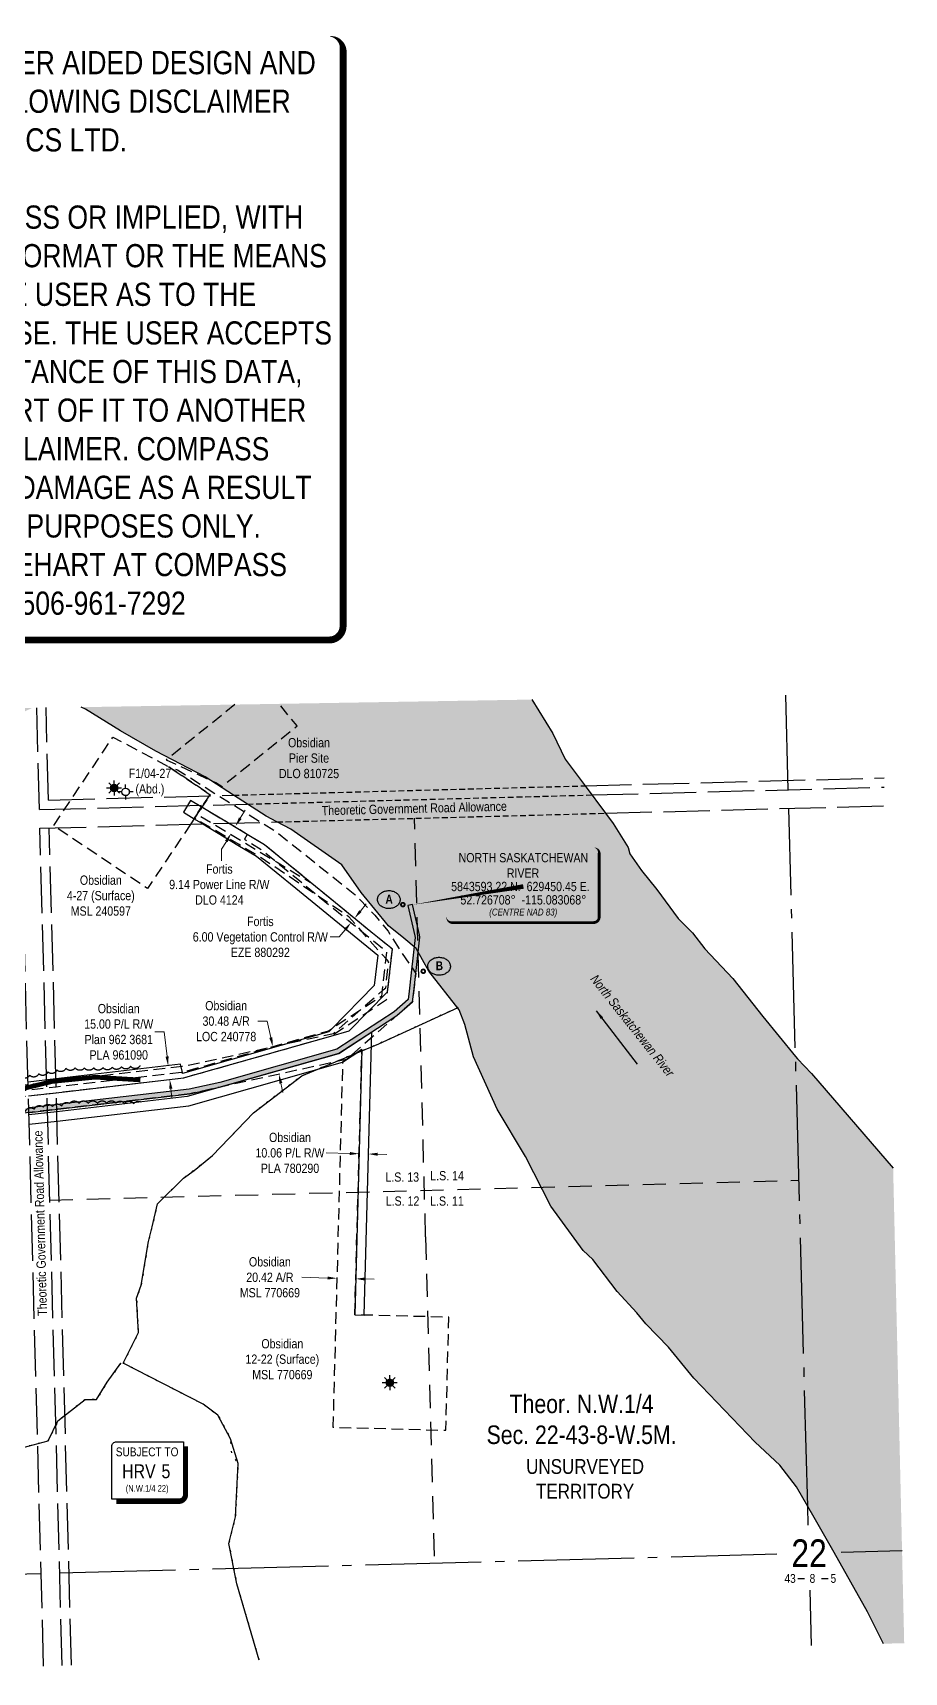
# Model space of a CAD drawing. Extents: x 627287 to 629983, y 5842729 to 5844535.
# Drawn here: x 629043 to 629983, y 5842765 to 5844535 of the extents above; entities that cross this region are included whole.
import ezdxf
from ezdxf.enums import TextEntityAlignment as Align

# ---------------------------------------------------------------- set-up
doc = ezdxf.new("R2010")
doc.units = 0
doc.header["$LTSCALE"] = 5
doc.header["$PDSIZE"] = 0.5
for name, pattern in [('0', [1, 1, 0]), ('foc-ACCESSROAD', [3.75, 2.5, -1.25]), ('foc-FLOWLINE', [3.75, 2.5, -1.25]), ('foc-LSD', [8, 5, -3]), ('foc-QUARTERLINE', [33, 25, -3, 2, -3]), ('foc-TRAV', [1.875, 1.25, -0.625]), ('foc-UNSURVEYED', [12.5, 10, -2.5]), ('foc-WHEELTRACKS', [2, 0.4, -1.6])]:
    doc.linetypes.add(name, pattern=pattern)
doc.layers.get('Defpoints').update_dxf_attribs({"color": 9})
for name, color, linetype in [('10', 1, 'Continuous'), ('9', 3, 'Continuous'), ('AS-ROADS', 254, 'Continuous'), ('C-AR', 13, 'foc-ACCESSROAD'), ('C-RW', 13, 'Continuous'), ('C-SYMBOL', 7, 'Continuous'), ('C-WS', 13, 'foc-ACCESSROAD'), ('C-WS-S', 8, 'Continuous'), ('CG-NOTES', 7, 'Continuous'), ('CTW', 7, 'Continuous'), ('F-AR', 190, 'foc-ACCESSROAD'), ('F-EZE', 190, 'foc-FLOWLINE'), ('L-QSEC', 8, 'foc-QUARTERLINE'), ('L-ROAD-T', 7, 'Continuous'), ('L-SECLBL', 7, 'Continuous'), ('L-SECTION-LSD', 7, 'foc-LSD'), ('L-UNS-T', 3, 'Continuous'), ('L-USEC', 7, 'foc-UNSURVEYED'), ('L-WATER-DASH', 7, 'foc-TRAV'), ('P-TEMP-H', 41, 'Continuous'), ('P-TEMP_WORKSPACE', 46, 'Continuous'), ('T-BUSH', 110, '0'), ('T-WATER', 160, 'Continuous'), ('T-WATER-H', 133, 'Continuous'), ('T-WATER-P3', 160, 'foc-WHEELTRACKS'), ('T-WATER-T', 170, 'Continuous')]:
    doc.layers.add(name, color=color, linetype=linetype)
for name, color, linetype, lineweight in [('C-AR-T', 13, 'Continuous', 9), ('C-RW-T', 13, 'Continuous', 9), ('C-WS-T', 13, 'Continuous', 9), ('F-EZE-T', 190, 'Continuous', 9)]:
    doc.layers.add(name, color=color, linetype=linetype, lineweight=lineweight)
doc.layers.add('DISCLAIMER', color=7, linetype='Continuous', plot=False)
doc.styles.add('100L', font='ARIALN.TTF', dxfattribs={"height": 11})
doc.styles.add('175L', font='ARIALN.TTF', dxfattribs={"height": 20})
doc.styles.add('80', font='ARIALN.TTF', dxfattribs={"height": 10})
doc.styles.add('80CG', font='ARIALN.TTF', dxfattribs={"height": 10})
doc.styles.add('80L', font='ARIALN.TTF', dxfattribs={"height": 10})
doc.styles.add('BOLD', font='ARIALNB.TTF')
doc.styles.add('foc-LtypeFont', font='ARIALN.TTF', dxfattribs={"height": 7.35})
doc.styles.add('HRV', font='ARIALN.TTF', dxfattribs={"height": 3})
doc.styles.add('SIMPLEX', font='ARIALN.TTF')
doc.linetypes.add('foc-TOPO-flowdirection-NOLINE', pattern='A,0,[">",foc-LtypeFont,S=0.3,R=0,X=0,Y=-0.945],-20,[">",foc-LtypeFont,S=0.3,R=0,X=0,Y=-0.945],0', length=20)
doc.dimstyles.new('Compass 5 000', dxfattribs={"dimscale": 5, "dimtxt": 9, "dimasz": 2, "dimexe": 0.2, "dimexo": 0.0625, "dimgap": 0.5, "dimtad": 0, "dimtih": 1, "dimtoh": 1, "dimzin": 0, "dimdsep": 46, "dimtxsty": '80CG', "dimcen": 0.1, "dimse1": 1, "dimse2": 1, "dimclrd": 256, "dimclrt": 256, "dimaunit": 1, "dimadec": 4, "dimazin": 0, "dimtfac": 0.06, "dimtofl": 0, "dimtmove": 0, "dimatfit": 1, "dimfxl": 0.2, "dimtolj": 1, "dimtzin": 0, "dimlwd": -1, "dimarcsym": 0})

# ---------------------------------------------------------------- blocks, each defined once
blk = doc.blocks.new('L-SECLBL')
at = {"layer": '9', "color": 7}
for p, q in [((-5.1, -27.8), (-12.3, -27.8)), ((20.7, -27.8), (13.5, -27.8))]:
    blk.add_line(p, q, dxfattribs=at)
at = {"layer": '10', "color": 2, "style": 'SIMPLEX'}
blk.add_attdef('SEC', text='', height=30, dxfattribs=at).set_placement((0, 0), align=Align.MIDDLE)
at = {"layer": '10', "color": 5, "style": '80L'}
blk.add_attdef('TWP', text='', height=9.5, dxfattribs=at).set_placement((-14.4, -27.4), align=Align.MIDDLE_RIGHT)
blk.add_attdef('RGE', text='', height=9.5, dxfattribs=at).set_placement((3.6, -27.4), align=Align.MIDDLE_CENTER)
blk.add_attdef('MER', text='', height=9.5, dxfattribs=at).set_placement((23.2, -27.4), align=Align.MIDDLE_LEFT)
blk = doc.blocks.new('AA')
at = {"const_width": 4}
blk.add_lwpolyline([(-1, 0, 1), (1, 0, 1)], format="xyb", close=True, dxfattribs=at)
blk.add_circle((0, 0), 2)
blk = doc.blocks.new('HRV')
blk.add_lwpolyline([(-35.1, 31.6), (37.2, 31.6), (37.2, -25.5, -0.414214), (32.2, -30.5), (-40.1, -30.5), (-40.1, 26.6, -0.414214)], format="xyb", close=True)
at = {"const_width": 5, "flags": 128}
blk.add_lwpolyline([(-35.1, -33), (32.2, -33, 0.414214), (39.7, -25.5), (39.7, 26.6)], format="xyb", dxfattribs=at)
at = {"style": '80L'}
blk.add_text('SUBJECT TO', height=9.5, dxfattribs=at).set_placement((-2, 13.1), align=Align.BOTTOM_CENTER)
blk.add_attdef('(N.W.1/4 00)', text='', height=7.12, dxfattribs=at).set_placement((-2, -24.4), align=Align.BOTTOM_CENTER)
at = {"layer": 'CTW', "color": 3, "style": 'HRV'}
blk.add_text('HRV', height=15, dxfattribs=at).set_placement((-10.9, -0.2), align=Align.MIDDLE_CENTER)
blk.add_attdef('0', text='', height=15, dxfattribs=at).set_placement((18.3, -0.2), align=Align.MIDDLE_CENTER)
blk = doc.blocks.new('Route_Letters')
h = blk.add_hatch(color=255)
h.dxf.hatch_style = 1
edge = h.paths.add_edge_path()
edge.add_ellipse((-0.1, 0.5), major_axis=(-12, 0), ratio=0.789318, start_angle=0, end_angle=360)
at = {"color": 5}
blk.add_open_spline([(-12.3, 0.5), (-12.3, -0.3), (-12.2, -1), (-11.7, -2.8), (-11.1, -3.9), (-9.6, -5.8), (-8.5, -6.7), (-6.2, -8), (-4.9, -8.5), (-2.1, -9.2), (-0.7, -9.3), (2.2, -9.1), (3.6, -8.8), (6.3, -7.9), (7.5, -7.2), (9.5, -5.6), (10.4, -4.6), (11.6, -2.5), (12, -1.4), (12.2, 0.9), (12, 2.1), (11.2, 4.3), (10.5, 5.4), (8.8, 7.2), (7.7, 8), (5.3, 9.2), (3.9, 9.7), (1.1, 10.2), (-0.4, 10.2), (-3.2, 9.9), (-4.6, 9.6), (-7.2, 8.5), (-8.3, 7.7), (-10.2, 6), (-11, 5), (-12, 2.9), (-12.3, 1.7), (-12.3, 0.5), (-12.3, 0.5), (-12.3, 0.5)], degree=3, knots=[0, 0, 0, 0, 0.219529, 0.219529, 0.575727, 0.575727, 0.931924, 0.931924, 1.288121, 1.288121, 1.644318, 1.644318, 2.000515, 2.000515, 2.356712, 2.356712, 2.712909, 2.712909, 3.069107, 3.069107, 3.425304, 3.425304, 3.781501, 3.781501, 4.137698, 4.137698, 4.493895, 4.493895, 4.850092, 4.850092, 5.20629, 5.20629, 5.562487, 5.562487, 5.918684, 5.918684, 6.274881, 6.274881, 6.283185, 6.283185, 6.283185, 6.283185], dxfattribs=at)
at = {"color": 14, "style": 'BOLD'}
blk.add_attdef('A', text='', height=9.5, dxfattribs=at).set_placement((0.2, 1), align=Align.MIDDLE)
blk = doc.blocks.new('*D446')
at = {"layer": 'C-AR-T', "transparency": 16777216}
for p, q in [((629361.3, 5843190.7), (629333.3, 5843191.5)), ((629401.7, 5843189.7), (629411.7, 5843189.4))]:
    blk.add_line(p, q, dxfattribs=at)
for points in [[(629361.3, 5843192.4), (629361.2, 5843189.1), (629371.3, 5843190.5)], [(629401.7, 5843191.3), (629401.6, 5843188), (629391.7, 5843189.9)]]:
    blk.add_solid(points, dxfattribs=at)
at = {"layer": 'Defpoints', "color": 0, "transparency": 16777216}
for p in [(629372.3, 5843230.2), (629392.7, 5843229.7), (629391.7, 5843189.9)]:
    blk.add_point(p, dxfattribs=at)
at = {"layer": 'C-AR-T', "transparency": 16777216, "insert": (629299, 5843191.5), "char_height": 10, "attachment_point": 5, "style": '80CG'}
blk.add_mtext('\\A1;Obsidian \\P20.42 A/R \\PMSL 770669', dxfattribs=at)
blk = doc.blocks.new('*D452')
at = {"layer": 'C-AR-T', "transparency": 16777216}
for p, q in [((629296.1, 5843468), (629286.1, 5843468)), ((629300, 5843450.2), (629296.1, 5843468)), ((629310.8, 5843400.9), (629313, 5843391.1))]:
    blk.add_line(p, q, dxfattribs=at)
for points in [[(629301.7, 5843450.6), (629298.4, 5843449.9), (629302.2, 5843440.4)], [(629312.5, 5843401.3), (629309.2, 5843400.6), (629308.7, 5843410.7)]]:
    blk.add_solid(points, dxfattribs=at)
at = {"layer": 'Defpoints', "color": 0, "transparency": 16777216}
for p in [(629302.2, 5843440.4), (629302.7, 5843440.6), (629309.2, 5843410.8)]:
    blk.add_point(p, dxfattribs=at)
at = {"layer": 'C-AR-T', "transparency": 16777216, "insert": (629251.8, 5843468), "char_height": 10, "attachment_point": 5, "style": '80CG'}
blk.add_mtext('\\A1;Obsidian \\P30.48 A/R \\PLOC 240778', dxfattribs=at)
blk = doc.blocks.new('*D453')
at = {"layer": 'C-RW-T', "transparency": 16777216}
for p, q in [((629385.3, 5843325.1), (629359.8, 5843325.8)), ((629415.3, 5843324.3), (629425.3, 5843324.1))]:
    blk.add_line(p, q, dxfattribs=at)
for points in [[(629385.3, 5843326.8), (629385.2, 5843323.5), (629395.3, 5843324.9)], [(629415.4, 5843326), (629415.3, 5843322.7), (629405.3, 5843324.6)]]:
    blk.add_solid(points, dxfattribs=at)
at = {"layer": 'Defpoints', "color": 0, "transparency": 16777216}
for p in [(629405.3, 5843324.6), (629395, 5843313.9), (629405, 5843313.6)]:
    blk.add_point(p, dxfattribs=at)
at = {"layer": 'C-RW-T', "transparency": 16777216, "insert": (629320.7, 5843325.8), "char_height": 10, "attachment_point": 5, "style": '80CG'}
blk.add_mtext('\\A1;Obsidian\\P10.06 P/L R/W\\PPLA 780290', dxfattribs=at)
blk = doc.blocks.new('*D454')
at = {"layer": 'C-RW-T', "transparency": 16777216}
for p, q in [((629184.9, 5843456.5), (629174.9, 5843456.5)), ((629188.1, 5843429.8), (629184.9, 5843456.5)), ((629192.1, 5843395.1), (629193.3, 5843385.2))]:
    blk.add_line(p, q, dxfattribs=at)
for points in [[(629189.7, 5843430), (629186.4, 5843429.6), (629189.2, 5843419.9)], [(629193.8, 5843395.3), (629190.5, 5843394.9), (629191, 5843405)]]:
    blk.add_solid(points, dxfattribs=at)
at = {"layer": 'Defpoints', "color": 0, "transparency": 16777216}
for p in [(629169.3, 5843417.6), (629189.2, 5843419.9), (629171.1, 5843402.7)]:
    blk.add_point(p, dxfattribs=at)
at = {"layer": 'C-RW-T', "transparency": 16777216, "insert": (629135.9, 5843456.5), "char_height": 10, "attachment_point": 5, "style": '80CG'}
blk.add_mtext('\\A1;Obsidian\\P15.00 P/L R/W\\PPlan 962 3681\\PPLA 961090', dxfattribs=at)
blk = doc.blocks.new('*D443')
at = {"layer": 'Defpoints', "color": 0, "transparency": 16777216}
for p in [(629386.5, 5843574.3), (629388, 5843573.1), (629391.8, 5843577.8)]:
    blk.add_point(p, dxfattribs=at)
at = {"layer": 'F-EZE-T', "transparency": 16777216}
for p, q in [((629396.7, 5843586.7), (629403, 5843594.5)), ((629373.9, 5843558.9), (629363.9, 5843558.9)), ((629380.2, 5843566.6), (629373.9, 5843558.9))]:
    blk.add_line(p, q, dxfattribs=at)
for points in [[(629378.9, 5843567.7), (629381.5, 5843565.6), (629386.5, 5843574.3)], [(629395.4, 5843587.8), (629397.9, 5843585.7), (629390.3, 5843579)]]:
    blk.add_solid(points, dxfattribs=at)
at = {"layer": 'F-EZE-T', "transparency": 16777216, "insert": (629288.7, 5843558.9), "char_height": 10, "attachment_point": 5, "style": '80CG'}
blk.add_mtext('\\A1;Fortis\\P6.00 Vegetation Control R/W\\PEZE 880292', dxfattribs=at)
blk = doc.blocks.new('GABD')
for p, q in [((-0.81, 0), (-1.62, 0)), ((0, 0.81), (0, 1.62)), ((1.62, 0), (0.81, 0)), ((0, -0.81), (0, -1.62))]:
    blk.add_line(p, q)
blk.add_circle((0, 0), 0.8)
blk = doc.blocks.new('GAS')
h = blk.add_hatch(color=255)
h.dxf.hatch_style = 1
edge = h.paths.add_edge_path()
edge.add_arc((0, 0), 0.9, 0, 360)
for p, q in [((-0.81, 0), (-1.62, 0)), ((-0.57, 0.57), (-1.14, 1.14)), ((0, 0.81), (0, 1.62)), ((0.57, 0.57), (1.14, 1.14)), ((1.62, 0), (0.81, 0)), ((-0.57, -0.57), (-1.14, -1.14)), ((0, -0.81), (0, -1.62)), ((1.14, -1.14), (0.57, -0.57))]:
    blk.add_line(p, q)
blk.add_circle((0, 0), 0.8)
blk = doc.blocks.new('*U476')
h = blk.add_hatch(color=255)
edge = h.paths.add_edge_path()
edge.add_line((-76.5, -20), (76.5, -20))
edge.add_arc((76.5, -14), 6, 270, 360)
edge.add_line((82.5, -14), (82.5, 55))
edge.add_arc((76.5, 55), 6, 0, 90)
edge.add_line((76.5, 61), (-76.5, 61))
edge.add_arc((-76.5, 55), 6, 90, 180)
edge.add_line((-82.5, 55), (-82.5, -14))
edge.add_arc((-76.5, -14), 6, 180, 270)
at = {"color": 170, "flags": 128}
blk.add_lwpolyline([(-76.5, -20, 3, 3, 0), (76.5, -20, 3, 3, 0.414214), (82.5, -14, 3, 3, 0), (82.5, 55, 3, 0, 0.414214), (76.5, 61, 0, 0, 0), (-76.5, 61, 0, 0, 0.414214), (-82.5, 55, 0, 0, 0), (-82.5, -14, 0, 3, 0.414214)], format="xyseb", close=True, dxfattribs=at)
at = {"color": 170, "insert": (-36.3, -4.9), "char_height": 7.5, "attachment_point": 1, "style": '80L'}
blk.add_mtext_dynamic_manual_height_columns('{\\fArial Narrow|b0|i1|c0|p34;(CENTRE NAD 83)}', width=76.285, gutter_width=45, heights=[0], dxfattribs=at)
at = {"layer": 'T-WATER-T', "style": '80', "flags": 8}
blk.add_attdef('Name?_001', (-36.7, 30.2), '', height=10, dxfattribs=at)
at = {"layer": 'T-WATER-T', "style": '80L'}
for tag, p in [('Location?', (0.6, 19)), ('Coords?', (0.6, 4.5))]:
    blk.add_attdef(tag, text='', height=10, dxfattribs=at).set_placement(p, align=Align.MIDDLE_CENTER)
blk = doc.blocks.new('Disclaimer_Legal')
at = {"layer": 'DISCLAIMER', "color": 254, "flags": 128}
blk.add_lwpolyline([(-3612.9, -1104.6, 37.5, 37.5, 0), (4096.1, -1104.6, 37.5, 37.5, 0.414214), (4171.1, -1029.6, 37.5, 37.5, 0), (4171.1, 2078.7, 37.5, 0, 0.414214), (4096.1, 2153.7, 0, 0, 0), (-3612.9, 2153.7, 0, 0, 0.414214), (-3687.9, 2078.7, 0, 0, 0), (-3687.9, -1029.6, 0, 37.5, 0.414214)], format="xyseb", close=True, dxfattribs=at)
at = {"layer": 'DISCLAIMER', "color": 254, "insert": (241.6, 533.9), "char_height": 125, "width": 7717.568, "attachment_point": 5, "style": '80'}
blk.add_mtext('NOTICE TO THE CORPORATION, PERSON &/OR PERSONS REGARDING THIS COMPUTER AIDED DESIGN AND DRAFTING (CADD) FILES. ACCEPTANCE OF THE CADD DATA IS BASED ON THE FOLLOWING DISCLAIMER WHICH COVERS ALL CADD DATA RECIEVED FROM COMPASS GEOMATICS LTD.\\P{\\fArial Narrow|b1|i0|c0|p34;DISCLAIMER}\\PCOMPASS GEOMATICS LTD. MAKES NO REPRESENTATION OR WARRANTIES, EXPRESS OR IMPLIED, WITH RESPECT TO THE REUSE OF THE DATA PROVIDED HEREWITH, REGARDLESS OF ITS FORMAT OR THE MEANS OF ITS TRANSMISSION. THERE IS NO GUARANTEE OR REPRESENTATION TO THE USER AS TO THE ACCURACY, CURRENCY, SUITABILITY OR RELIABILITY OF THIS DATA FOR ANY PURPOSE. THE USER ACCEPTS THE DATA "AS IS", AND ASSUMES ALL RISKS ASSOCIATED WITH ITS USE. BY ACCEPTANCE OF THIS DATA, THE USER AGREES NOT TO TRANSMIT THIS DATA OR PROVIDE ACCESS OR ANY PART OF IT TO ANOTHER PARTY UNLESS THE USER SHALL INCLUDE WITH THE DATA A COPY OF THIS DISCLAIMER. COMPASS GEOMATICS LTD. ASSUMES NO RESPONSIBILITY FOR ACTUAL OR CONSEQUENTIAL DAMAGE AS A RESULT OF ANY USER\'S RELIANCE ON THIS DATA. THIS CADD FILE IS FOR ILLUSTRATION PURPOSES ONLY.\\PIF YOU REQUIRE MORE ACCURATE INFORMATION, PLEASE CONTACT DARCI ANGLEHART AT COMPASS GEOMATICS LTD. VIA EMAIL: darci.anglehart@compassgeomatics.ca OR CELL: 506-961-7292', dxfattribs=at)

msp = doc.modelspace()

# ---------------------------------------------------------------- hatches: boundary and pattern name
at = {"layer": 'P-TEMP-H'}
h = msp.add_hatch(color=256, dxfattribs=at)
h.dxf.hatch_style = 1
h.paths.add_polyline_path([(629244.943, 5843401.842), (629211.857, 5843394.6), (629069.589, 5843377.895), (629039.508, 5843374.362), (628894.53, 5843357.339), (628863.264, 5843355.363), (628770.76, 5843349.521), (628698.707, 5843391.506), (628673.287, 5843406.318), (628667.858, 5843404.936), (628650.931, 5843400.451), (628530.996, 5843202.487), (628499.371, 5843150.319), (628459.582, 5843084.724), (628399.011, 5843124.583), (628360.73, 5843149.773), (628314.643, 5843148.263), (628294.822, 5843147.617), (628232.594, 5843145.59), (628177.23, 5843143.786), (628054.345, 5843145.358), (627825.184, 5843137.556), (627817.705, 5843199.878), (627812.742, 5843199.283), (627820.768, 5843132.404), (628054.398, 5843140.359), (628177.279, 5843138.787), (628232.756, 5843140.595), (628294.984, 5843142.622), (628314.807, 5843143.268), (628359.308, 5843144.726), (628396.263, 5843120.408), (628461.166, 5843077.698), (628503.645, 5843147.728), (628535.271, 5843199.897), (628654.161, 5843396.136), (628669.115, 5843400.099), (628672.538, 5843400.97), (628696.191, 5843387.187), (628769.558, 5843344.437), (628863.579, 5843350.375), (628894.98, 5843352.359), (629040.091, 5843369.398), (629070.172, 5843372.93), (629212.684, 5843389.665), (629246.16, 5843396.992), (629373.257, 5843433.002), (629436.099, 5843474.146), (629453.02, 5843488.922), (629454.286, 5843499.98), (629456.532, 5843519.592), (629460.887, 5843558.495), (629460.27, 5843561.216), (629452.887, 5843593.774), (629448.012, 5843592.668), (629455.395, 5843560.11), (629455.826, 5843558.212), (629451.565, 5843520.154), (629449.32, 5843500.548), (629448.274, 5843491.414), (629433.072, 5843478.138), (629371.159, 5843437.602)])
at = {"layer": 'T-WATER-H'}
h = msp.add_hatch(color=256, dxfattribs=at)
h.dxf.hatch_style = 1
h.paths.add_polyline_path([(629042.674, 5843806.17), (628940.459, 5843803.454), (628957.226, 5843796.41), (628994.965, 5843790.67), (629012.772, 5843792.088), (629027.502, 5843799.023)])
h.paths.add_polyline_path([(629581.491, 5843815.099), (629095.384, 5843806.909), (629100.001, 5843804.693), (629137.653, 5843781.336), (629176.078, 5843759.475), (629229.221, 5843731.583), (629259.695, 5843711.933), (629295.099, 5843689.106), (629306.579, 5843683.014), (629321.526, 5843675.074), (629376.508, 5843636.601), (629397.399, 5843606.765), (629427.146, 5843570.803), (629443.613, 5843557.551), (629456.79, 5843546.538), (629470.453, 5843522.071), (629503.206, 5843480.371), (629509.43, 5843464.558), (629518.812, 5843429.557), (629544.244, 5843373.062), (629574.886, 5843322.097), (629602.29, 5843268.187), (629637.061, 5843220.529), (629647.339, 5843210.778), (629673.744, 5843176.176), (629694.822, 5843153.046), (629704.503, 5843141.406), (629729.307, 5843116.082), (629756.434, 5843082.728), (629822.633, 5843013.643), (629849.141, 5842988.732), (629867.098, 5842965.348), (629879.463, 5842944.261), (629886.494, 5842932.271), (629907.743, 5842894.606), (629943.856, 5842830.597), (629961.279, 5842796.029), (629983.48, 5842796.619), (629971.547, 5843309.349), (629883.573, 5843411.651), (629868.231, 5843427.329), (629866.249, 5843429.766), (629831.049, 5843473.037), (629798.478, 5843514.149), (629768.445, 5843546.061), (629754.924, 5843563.4), (629739.407, 5843578.893), (629716.38, 5843610.179), (629700.03, 5843630.514), (629687.306, 5843648.589), (629685.719, 5843655.622), (629669.602, 5843681.427), (629661.323, 5843692.443), (629639.098, 5843722.016), (629617.459, 5843750.807), (629604.197, 5843778.371)])

# ---------------------------------------------------------------- linework, layer by layer
at = {"layer": 'AS-ROADS', "const_width": 4.998, "flags": 128}
msp.add_lwpolyline([(629159.277, 5843404.565), (629110.471, 5843407.512), (629064.528, 5843402.968), (628968.002, 5843379.692), (628915.632, 5843372.801), (628786.981, 5843373.995), (628748.308, 5843383.442), (628723.916, 5843398.161), (628686.584, 5843423.103), (628660.811, 5843427.93), (628639.396, 5843418.183), (628625.981, 5843400.495), (628551.73, 5843277.556), (628455.043, 5843117.373), (628434.518, 5843081.35)], dxfattribs=at)
at = {"layer": 'C-AR', "flags": 128}
msp.add_lwpolyline([(629212.684, 5843389.665), (629070.172, 5843372.93), (629040.091, 5843369.398), (628894.98, 5843352.359), (628863.579, 5843350.375), (628769.558, 5843344.437), (628696.191, 5843387.187), (628672.538, 5843400.97), (628669.115, 5843400.099), (628654.161, 5843396.136), (628535.271, 5843199.897), (628503.645, 5843147.728), (628489.895, 5843125.06), (628453.645, 5843124.053), (628461.764, 5843137.437), (628466.001, 5843144.422), (628466.691, 5843145.56), (628510.31, 5843217.509), (628634.419, 5843422.707), (628634.887, 5843422.826), (628657.04, 5843428.468), (628666.173, 5843430.791), (628677.104, 5843433.574), (628752.648, 5843389.554), (628776.888, 5843375.43), (628805.476, 5843377.235), (628816.952, 5843377.96), (628888.517, 5843382.481), (628892.24, 5843382.716), (629039.278, 5843399.981), (629069.359, 5843403.514), (629204.411, 5843419.373), (629207.637, 5843419.751), (629301.743, 5843440.35), (629317.968, 5843443.902), (629367.565, 5843454.759), (629394.022, 5843477.858), (629421.361, 5843501.73), (629424.09, 5843504.113), (629427.28, 5843531.968), (629425.122, 5843534.409), (629393.336, 5843570.36), (629384.279, 5843580.604), (629364.585, 5843593.857), (629289.481, 5843644.402), (629285.92, 5843646.531), (629265.723, 5843658.624), (629227.273, 5843681.471), (629218.293, 5843686.972), (629217.811, 5843687.279), (629226.183, 5843699.929), (629234.295, 5843711.832), (629234.72, 5843712.471), (629189.706, 5843742.649), (629199.389, 5843739.149), (629242.625, 5843712.053), (629288.825, 5843683.104), (629305.72, 5843672.523), (629390.522, 5843604.855), (629412.349, 5843582.446), (629426.557, 5843565.21), (629439.104, 5843545.055), (629456.532, 5843519.592), (629453.02, 5843488.922), (629409.979, 5843451.336), (629381.731, 5843426.669), (629244.122, 5843396.546), (629212.684, 5843389.665)], close=True, dxfattribs=at)
at = {"layer": 'C-RW', "flags": 128}
for points in [[(629364.683, 5843451.803), (629384.551, 5843457.432), (629404.712, 5843478.012), (629425.944, 5843499.684), (629431.225, 5843545.568), (629408.069, 5843564.493), (629363.814, 5843600.662), (629342.629, 5843617.976), (629293.281, 5843658.307), (629274.636, 5843669.513), (629254.442, 5843681.646), (629224.906, 5843699.404), (629213.391, 5843706.325), (629205.67, 5843693.478), (629217.185, 5843686.557), (629226.579, 5843680.907), (629264.51, 5843658.11), (629284.632, 5843646.017), (629326.997, 5843611.393), (629415.399, 5843539.145), (629411.641, 5843506.502), (629365.79, 5843459.701), (629362.548, 5843456.392), (629204.746, 5843411.682), (629204.548, 5843412.675), (629202.641, 5843421.501), (629068.129, 5843405.82), (629038.059, 5843402.314)], [(629038.458, 5843387.271), (629068.529, 5843390.777), (629205.749, 5843406.774), (629364.683, 5843451.803)], [(629408.521, 5843444.064), (629408.846, 5843456.303), (629373.257, 5843433.002), (629209.742, 5843386.674), (629069.073, 5843370.274), (629039.003, 5843366.768)], [(629039.271, 5843356.671), (629069.341, 5843360.177), (629211.708, 5843376.773), (629377.481, 5843423.741), (629398.277, 5843437.357), (629390.646, 5843151.074), (629400.704, 5843150.808), (629408.521, 5843444.064)]]:
    msp.add_lwpolyline(points, dxfattribs=at)
at = {"layer": 'C-WS', "flags": 128}
for points in [[(629261.299, 5843809.704), (629187.245, 5843750.038), (629240.611, 5843725.535), (629247.413, 5843721.446), (629328.314, 5843786.627), (629309.073, 5843810.509)], [(629390.646, 5843151.074), (629398.277, 5843437.357), (629377.481, 5843423.741), (629370.227, 5843151.616), (629366.993, 5843029.708), (629488.9, 5843026.474), (629492.134, 5843148.383), (629400.704, 5843150.808), (629390.646, 5843151.074)]]:
    msp.add_lwpolyline(points, dxfattribs=at)
msp.add_lwpolyline([(629213.699, 5843681.111), (629166.853, 5843611.237), (629069.619, 5843676.423), (629068.373, 5843677.258), (629065.619, 5843679.105), (629084.896, 5843707.871), (629120.057, 5843760.339), (629129.622, 5843774.612), (629189.706, 5843742.649), (629234.72, 5843712.471), (629234.295, 5843711.832), (629226.236, 5843699.897), (629217.835, 5843687.286), (629213.699, 5843681.111)], close=True, dxfattribs=at)
at = {"layer": 'F-AR', "flags": 128}
msp.add_lwpolyline([(629293.281, 5843658.307), (629274.636, 5843669.513), (629254.443, 5843681.646), (629224.906, 5843699.404), (629220.195, 5843691.565), (629237.441, 5843681.194), (629306.781, 5843639.522), (629342.629, 5843617.976), (629293.281, 5843658.307)], dxfattribs=at)
at = {"layer": 'F-EZE', "flags": 128}
msp.add_lwpolyline([(629038.458, 5843387.271), (629068.529, 5843390.777), (629205.749, 5843406.774), (629364.683, 5843451.803), (629404.712, 5843478.012), (629424.976, 5843491.28), (629425.944, 5843499.684), (629431.225, 5843545.568), (629408.069, 5843564.493), (629363.814, 5843600.662), (629342.629, 5843617.976), (629293.281, 5843658.307), (629274.636, 5843669.513), (629271.545, 5843664.369), (629289.818, 5843653.386), (629306.781, 5843639.522), (629331.348, 5843619.443), (629424.888, 5843542.996), (629419.336, 5843494.76), (629365.79, 5843459.701), (629362.163, 5843457.326), (629204.548, 5843412.675), (629068.369, 5843396.8), (629038.298, 5843393.294), (628887.704, 5843375.737), (628773.754, 5843378.518), (628755.283, 5843387.325), (628660.084, 5843432.723), (628634.675, 5843444.84), (628496.296, 5843216.731), (628503.436, 5843216.93), (628629.678, 5843425.032), (628636.99, 5843437.087), (628641.522, 5843434.925), (628650.973, 5843430.418), (628657.817, 5843427.115), (628772.327, 5843372.549), (628887.951, 5843369.725), (629038.458, 5843387.271)], dxfattribs=at)
at = {"layer": 'F-EZE-T'}
for p, q in [((629267.038, 5843687.053), (629272.187, 5843695.621)), ((629252.026, 5843662.074), (629246.877, 5843653.506)), ((629246.877, 5843653.506), (629246.877, 5843641.23))]:
    msp.add_line(p, q, dxfattribs=at)
for points in [[(629265.61, 5843687.911), (629268.466, 5843686.195), (629261.889, 5843678.485)], [(629250.598, 5843662.933), (629253.454, 5843661.216), (629257.175, 5843670.643)]]:
    msp.add_solid(points, dxfattribs=at)
at = {"layer": 'L-QSEC'}
for p, q in [((629858.411, 5843717.787), (629855.637, 5843819.718)), ((629072.224, 5842872.408), (629846.084, 5842892.967)), ((629915.318, 5842894.806), (629981.154, 5842896.555)), ((628274.864, 5842851.215), (629052.118, 5842871.866))]:
    msp.add_line(p, q, dxfattribs=at)
for points in [[(629880.018, 5842923.871), (629879.463, 5842944.261), (629858.958, 5843697.695)], [(629883.553, 5842793.964), (629881.921, 5842853.922)]]:
    msp.add_lwpolyline(points, dxfattribs=at)
at = {"layer": 'L-SECTION-LSD'}
for p, q in [((629467.058, 5843235.348), (629455.056, 5843686.962)), ((629061.535, 5843274.741), (629869.884, 5843296.225)), ((629467.058, 5843235.348), (629476.415, 5842883.146))]:
    msp.add_line(p, q, dxfattribs=at)
at = {"layer": 'L-USEC'}
for p, q in [((629050.335, 5843696.326), (629047.414, 5843806.296)), ((629060.122, 5843706.631), (629057.466, 5843806.563)), ((629639.097, 5843722.017), (629961.744, 5843730.591)), ((629646.506, 5843712.159), (629962.012, 5843720.538)), ((629050.335, 5843696.326), (629274.661, 5843702.284)), ((629060.122, 5843706.631), (629259.693, 5843711.934)), ((629661.323, 5843692.443), (629962.446, 5843700.446)), ((629050.869, 5843676.22), (629306.575, 5843683.016)), ((629054.787, 5842771.941), (629030.764, 5843675.686)), ((629074.879, 5842772.475), (629050.869, 5843676.22)), ((629084.931, 5842772.742), (629060.922, 5843676.487))]:
    msp.add_line(p, q, dxfattribs=at)
at = {"layer": 'L-WATER-DASH'}
for p, q in [((629259.693, 5843711.934), (629639.097, 5843722.017)), ((629274.661, 5843702.284), (629646.506, 5843712.159)), ((629306.575, 5843683.016), (629661.323, 5843692.443))]:
    msp.add_line(p, q, dxfattribs=at)
at = {"layer": 'P-TEMP_WORKSPACE'}
msp.add_lwpolyline([(629040.091, 5843369.398), (629070.172, 5843372.93), (629212.684, 5843389.665), (629246.16, 5843396.992), (629373.257, 5843433.002), (629436.099, 5843474.146), (629453.02, 5843488.922), (629454.286, 5843499.98), (629456.532, 5843519.592), (629460.887, 5843558.495), (629460.27, 5843561.216), (629452.887, 5843593.774), (629448.012, 5843592.668), (629455.395, 5843560.11), (629455.826, 5843558.212), (629451.565, 5843520.154), (629449.32, 5843500.548), (629448.274, 5843491.414), (629433.072, 5843478.138), (629371.159, 5843437.602), (629244.943, 5843401.842), (629211.857, 5843394.6), (629069.589, 5843377.895), (629039.508, 5843374.362)], dxfattribs=at)
at = {"layer": 'T-BUSH', "flags": 128}
for points in [[(629158.877, 5843419.627, -0.00513608), (629158.795, 5843419.721, -0.52056705), (629148.81, 5843419.245, -0.52056705), (629138.824, 5843418.769, -0.52056705), (629128.839, 5843418.293, -0.52056705), (629118.854, 5843417.824, -0.52056705), (629108.858, 5843417.671, -0.52056705), (629098.863, 5843417.518, -0.52056705), (629088.868, 5843417.614, -0.52056705), (629078.923, 5843417.244, -0.52056705), (629069.138, 5843415.199, -0.52056705), (629059.353, 5843413.153, -0.52056705), (629049.568, 5843411.107, -0.52056705), (629039.699, 5843409.567, -0.52056705), (629029.777, 5843408.35, -0.52056705), (629019.855, 5843407.134, -0.52056705), (629009.932, 5843405.917, -0.52056705), (629000.01, 5843404.7, -0.52056705), (628990.088, 5843403.484, -0.52056705), (628980.165, 5843402.267, -0.52056705), (628971.672, 5843397.456, -0.52056705), (628961.698, 5843396.781, -0.52056705), (628951.724, 5843396.107, -0.52056705), (628941.75, 5843395.432, -0.52056705), (628931.835, 5843394.427, -0.52056705), (628922.237, 5843391.633, -0.52056705), (628912.638, 5843388.839, -0.52056705), (628902.827, 5843388.933, -0.52056705), (628892.923, 5843390.29, -0.52056705), (628885.782, 5843384.604, -0.52056705), (628876.528, 5843382.641, -0.52056705), (628866.545, 5843382.123, -0.52056705), (628856.561, 5843381.604, -0.52056705), (628846.578, 5843381.086, -0.52056705), (628836.587, 5843380.791, -0.52056705), (628826.592, 5843380.613, -0.52056705), (628816.597, 5843380.434, -0.52056705), (628806.689, 5843381.439, -0.52056705), (628796.828, 5843383.079, -0.52056705), (628787.009, 5843384.907, -0.52056705), (628777.394, 5843387.642, -0.52056705), (628767.779, 5843390.377, -0.52056705), (628758.664, 5843394.467, -0.52056705), (628749.598, 5843398.671, -0.52056705), (628741.202, 5843404.098, -0.52056705), (628732.807, 5843409.525, -0.52056705), (628724.412, 5843414.952, -0.52056705), (628716.017, 5843420.379, -0.52056705), (628707.622, 5843425.807, -0.52056705), (628699.227, 5843431.234, -0.52056705), (628690.831, 5843436.661, -0.52056705), (628681.72, 5843439.184, -0.52056705), (628671.765, 5843438.281, -0.52056705), (628661.809, 5843437.378, -0.52056705), (628651.853, 5843436.476, -0.52056705), (628641.911, 5843435.444, -0.52056705), (628632.565, 5843433.129, -0.52056705), (628625.757, 5843425.809, -0.52056705), (628618.948, 5843418.489, -0.52056705), (628612.453, 5843411.096, -0.52056705), (628615.32, 5843401.52, -0.52056705), (628612.177, 5843392.701, -0.52056705), (628607.021, 5843384.137, -0.52056705), (628601.865, 5843375.573, -0.52056705), (628596.48, 5843367.182, -0.52056705), (628589.63, 5843359.901, -0.52056705), (628582.78, 5843352.62, -0.52056705), (628576.052, 5843345.228, -0.52056705), (628569.83, 5843337.515, -0.52056705), (628566.756, 5843328.002, -0.52056705), (628563.343, 5843318.66, -0.52056705), (628557.594, 5843310.482, -0.52056705), (628551.845, 5843302.304, -0.52056705), (628546.096, 5843294.126, -0.52056705), (628540.347, 5843285.948, -0.52056705), (628534.598, 5843277.769, -0.52056705), (628528.848, 5843269.591, -0.52056705), (628523.756, 5843260.994, -0.52056705), (628518.749, 5843252.341, -0.52056705), (628509.877, 5843255.196, -0.52056705), (628500.081, 5843256.297, -0.52056705), (628492.511, 5843256.41)], [(628508.402, 5843111.777, -0.52056705), (628500.876, 5843118.019, -0.52056705), (628503.513, 5843127.611, -0.52056705), (628506.29, 5843137.214, -0.52056705), (628510.445, 5843146.249, -0.52056705), (628515.247, 5843155.016, -0.52056705), (628521.101, 5843163.096, -0.52056705), (628526.494, 5843171.242, -0.52056705), (628526.225, 5843181.235, -0.52056705), (628525.955, 5843191.228, -0.52056705), (628530.448, 5843200.108, -0.52056705), (628535.117, 5843208.947, -0.52056705), (628539.786, 5843217.786, -0.52056705), (628544.455, 5843226.626, -0.52056705), (628549.192, 5843235.429, -0.52056705), (628554.001, 5843244.192, -0.52056705), (628558.81, 5843252.956, -0.52056705), (628564.088, 5843261.395, -0.52056705), (628570.587, 5843268.991, -0.52056705), (628576.109, 5843277.324, -0.52056705), (628581.631, 5843285.657, -0.52056705), (628587.153, 5843293.99, -0.52056705), (628592.669, 5843302.327, -0.52056705), (628597.971, 5843310.801, -0.52056705), (628603.274, 5843319.276, -0.52056705), (628608.577, 5843327.75, -0.52056705), (628613.879, 5843336.224, -0.52056705), (628619.182, 5843344.698, -0.52056705), (628624.485, 5843353.173, -0.52056705), (628629.788, 5843361.647, -0.52056705), (628635.09, 5843370.121, -0.52056705), (628640.393, 5843378.596, -0.52056705), (628646.749, 5843386.193, -0.52056705), (628654.117, 5843392.949, -0.52056705), (628661.486, 5843399.705, -0.52056705), (628670.473, 5843401.716, -0.52056705), (628679.628, 5843397.924, -0.52056705), (628688.51, 5843393.337, -0.52056705), (628697.392, 5843388.751, -0.52056705), (628706.195, 5843384.029, -0.52056705), (628714.508, 5843378.477, -0.52056705), (628722.822, 5843372.926, -0.52056705), (628730.917, 5843367.161, -0.52056705), (628736.308, 5843358.743, -0.52056705), (628741.699, 5843350.324, -0.52056705), (628751.205, 5843347.934, -0.52056705), (628759.349, 5843350.045, -0.52056705), (628767.89, 5843351.84, -0.52056705), (628777.806, 5843350.574, -0.52056705), (628787.722, 5843349.308, -0.52056705), (628797.661, 5843348.72, -0.52056705), (628807.64, 5843349.318, -0.52056705), (628817.618, 5843349.916, -0.52056705), (628827.597, 5843350.514, -0.52056705), (628837.576, 5843351.112, -0.52056705), (628847.555, 5843351.71, -0.52056705), (628857.533, 5843352.308, -0.52056705), (628867.491, 5843352.573, -0.52056705), (628877.315, 5843350.726, -0.52056705), (628887.143, 5843348.992, -0.52056705), (628897.067, 5843350.197, -0.52056705), (628906.991, 5843351.403, -0.52056705), (628916.914, 5843352.609, -0.52056705), (628926.838, 5843353.815, -0.52056705), (628936.762, 5843355.02, -0.52056705), (628946.685, 5843356.226, -0.52056705), (628956.609, 5843357.432, -0.52056705), (628966.532, 5843358.638, -0.52056705), (628976.456, 5843359.843, -0.52056705), (628985.917, 5843362.846, -0.52056705), (628995.627, 5843364.748, -0.52056705), (629005.587, 5843365.599, -0.52056705), (629015.547, 5843366.451, -0.52056705), (629025.358, 5843368.214, -0.52056705), (629035.066, 5843370.596, -0.52056705), (629044.775, 5843372.978, -0.52056705), (629054.484, 5843375.36, -0.52056705), (629064.455, 5843375.837, -0.52056705), (629074.446, 5843376.173, -0.52056705), (629082.982, 5843379.248, -0.52056705), (629092.978, 5843379.283, -0.52056705), (629102.975, 5843379.318, -0.52056705), (629112.971, 5843379.353, -0.52056705), (629122.968, 5843379.388, -0.52056705), (629132.964, 5843379.423, -0.52056705), (629142.118, 5843379.045, -0.52056705), (629152.114, 5843378.888, -0.37385474), (629159.911, 5843380.703, -0.37385474)]]:
    msp.add_lwpolyline(points, format="xyb", dxfattribs=at)
at = {"layer": 'T-WATER', "linetype": 'Continuous'}
for points in [[(629961.279, 5842796.029), (629943.856, 5842830.597), (629907.743, 5842894.606), (629886.494, 5842932.271), (629879.463, 5842944.261), (629867.098, 5842965.348), (629849.141, 5842988.732), (629822.633, 5843013.643), (629756.434, 5843082.728), (629729.307, 5843116.082), (629704.503, 5843141.406), (629694.822, 5843153.046), (629673.744, 5843176.176), (629647.339, 5843210.778), (629637.061, 5843220.529), (629602.29, 5843268.187), (629574.886, 5843322.097), (629544.244, 5843373.062), (629518.812, 5843429.557), (629509.43, 5843464.558), (629503.206, 5843480.371), (629470.453, 5843522.071), (629456.79, 5843546.538), (629443.613, 5843557.551), (629427.146, 5843570.803), (629397.399, 5843606.765), (629376.508, 5843636.601), (629321.526, 5843675.074), (629306.579, 5843683.014), (629295.099, 5843689.106), (629259.695, 5843711.933), (629229.221, 5843731.583), (629176.078, 5843759.475), (629137.653, 5843781.336), (629100.001, 5843804.693), (629095.384, 5843806.909)], [(629581.491, 5843815.099), (629604.197, 5843778.371), (629617.459, 5843750.807), (629639.098, 5843722.016), (629661.323, 5843692.443), (629669.602, 5843681.427), (629685.719, 5843655.622), (629687.306, 5843648.589), (629700.03, 5843630.514), (629716.38, 5843610.179), (629739.407, 5843578.893), (629754.924, 5843563.4), (629768.445, 5843546.061), (629798.478, 5843514.149), (629831.049, 5843473.037), (629866.249, 5843429.766), (629868.231, 5843427.329), (629883.573, 5843411.651), (629971.547, 5843309.349)]]:
    msp.add_lwpolyline(points, dxfattribs=at)
at = {"layer": 'T-WATER-P3', "flags": 128}
for points in [[(629502.047, 5843482.638), (629416.446, 5843443.472), (629333.318, 5843408.977), (629281.28, 5843369.063), (629236.902, 5843322.878), (629217.279, 5843306.918), (629205.87, 5843298.71), (629177.669, 5843270.783), (629171.829, 5843245.986), (629167.881, 5843230.134), (629160.068, 5843183.007), (629155.148, 5843168.84), (629157.057, 5843131.831), (629140.859, 5843099), (629227.183, 5843054.672), (629242.945, 5843042.672), (629256.455, 5843017.172), (629257.426, 5843001.733), (629264.65, 5842990.413), (629261.796, 5842932.876), (629254.657, 5842904.345), (629263.224, 5842860.597), (629287.374, 5842778.122)], [(629138.25, 5843098.93), (629123.256, 5843078.181), (629112.001, 5843059.599), (629099.767, 5843059.599), (629070.346, 5843036.542), (629059.579, 5843015.027), (629032.663, 5843007.693), (629014.559, 5843008.671), (628974.348, 5843022.332), (628941.559, 5843021.353), (628931.283, 5843025.265), (628914.55, 5843022.791), (628821.984, 5842969.939), (628805.968, 5842828.732), (628811.448, 5842820.129), (628807.504, 5842799.68), (628804.017, 5842765.278)]]:
    msp.add_lwpolyline(points, dxfattribs=at)
at = {"layer": 'T-WATER-P3', "linetype": 'foc-TOPO-flowdirection-NOLINE', "flags": 128}
for points in [[(629287.374, 5842778.122), (629263.224, 5842860.597), (629254.657, 5842904.345), (629261.796, 5842932.876), (629264.65, 5842990.413), (629256.455, 5843017.172), (629242.945, 5843042.672), (629227.183, 5843054.672), (629140.859, 5843099), (629157.057, 5843131.831), (629155.148, 5843168.84), (629160.068, 5843183.007), (629167.881, 5843230.134), (629171.829, 5843245.986), (629177.669, 5843270.783), (629205.87, 5843298.71), (629217.279, 5843306.918), (629236.902, 5843322.878), (629281.28, 5843369.063), (629333.318, 5843408.977), (629416.446, 5843443.472), (629502.047, 5843482.638)], [(628804.017, 5842765.278), (628807.504, 5842799.68), (628811.448, 5842820.129), (628805.968, 5842828.732), (628821.984, 5842969.939), (628914.55, 5843022.791), (628931.283, 5843025.265), (628941.559, 5843021.353), (628974.348, 5843022.332), (629014.559, 5843008.671), (629032.663, 5843007.693), (629059.579, 5843015.027), (629070.346, 5843036.542), (629099.767, 5843059.599), (629112.001, 5843059.599), (629123.256, 5843078.181), (629138.25, 5843098.93)]]:
    msp.add_lwpolyline(points, dxfattribs=at)
at = {"layer": 'T-WATER-T', "flags": 128}
msp.add_lwpolyline([(629450.449, 5843593.221, 0, 4.999, 0), (629572.531, 5843613.374, 0, 0, 0)], format="xyseb", dxfattribs=at)

# ---------------------------------------------------------------- block references
at = {"layer": 'C-WS-S', "color": 3, "xscale": 4.998284999999959, "yscale": 4.998284999999959, "zscale": 4.998284999999959}
for p in [(629130.915, 5843719.66), (629428.42, 5843077.699)]:
    msp.add_blockref('GAS', p, dxfattribs=at)
at = {"layer": 'C-WS-S', "color": 1, "xscale": 4.998214999999936, "yscale": 4.998214999999936, "zscale": 4.998214999999936}
msp.add_blockref('GABD', (629143.325, 5843715.427), dxfattribs=at)
at = {"layer": 'CG-NOTES'}
ref = msp.add_blockref('Route_Letters', (629427.434, 5843598.774), dxfattribs=dict(at, xscale=0.9993001224509918, yscale=0.9993001224509918, zscale=0.9993001224509918))
ref.add_attrib('A', 'A', dxfattribs={"layer": '0', "color": 170, "height": 9.493, "style": 'BOLD'}).set_placement((629427.659, 5843599.749), align=Align.MIDDLE)
at = {"layer": 'CG-NOTES', "xscale": 0.9993001224509918, "yscale": 0.9993001224509918, "zscale": 0.9993001224509918}
for p in [(629442.471, 5843593.799), (629464.511, 5843521.858)]:
    msp.add_blockref('AA', p, dxfattribs=at)
at = {"layer": 'CG-NOTES'}
ref = msp.add_blockref('Route_Letters', (629481.686, 5843526.799), dxfattribs=dict(at, xscale=0.9993001224509918, yscale=0.9993001224509918, zscale=0.9993001224509918))
ref.add_attrib('A', 'B', dxfattribs={"layer": '0', "color": 170, "height": 9.493, "style": 'BOLD'}).set_placement((629481.91, 5843527.774), align=Align.MIDDLE)
at = {"layer": 'CG-NOTES', "color": 3, "xscale": 0.9996429999999938, "yscale": 0.9996429999999938, "zscale": 0.9996429999999938}
msp.add_blockref('HRV', (629168.537, 5842982.386), dxfattribs=at).add_auto_attribs({'(N.W.1/4 00)': '(N.W.1/4 22)', '0': '5'})
at = {"layer": 'DISCLAIMER', "color": 3, "xscale": 0.2, "yscale": 0.2, "zscale": 0.2}
msp.add_blockref('Disclaimer_Legal', (628543.749, 5844100.335), dxfattribs=at)
at = {"layer": 'L-SECLBL', "xscale": 0.9996429999999938, "yscale": 0.9996429999999938, "zscale": 0.9996429999999938}
msp.add_blockref('L-SECLBL', (629880.834, 5842893.891), dxfattribs=at).add_auto_attribs({'SEC': '22', 'TWP': '43', 'RGE': '8', 'MER': '5'})
at = {"layer": 'T-WATER-T'}
ref = msp.add_blockref('*U476', (629571.957, 5843594.413), dxfattribs=dict(at, xscale=0.9989006413038655, yscale=0.9989006413038655, zscale=0.9989006413038655))
ref.add_attrib('Coords?', '52.726708%%d  -115.083068%%d', dxfattribs={"height": 9.98901, "style": '80L'}).set_placement((629572.531, 5843598.944), align=Align.MIDDLE_CENTER)
ref.add_attrib('Location?', '5843593.22 N.  629450.45 E.  ', dxfattribs={"height": 9.98901, "style": '80L'}).set_placement((629572.531, 5843613.374), align=Align.MIDDLE_CENTER)
ref.add_attrib('Name?_001', 'NORTH SASKATCHEWAN', (629502.663, 5843639.457), dxfattribs={"height": 9.98901, "style": '80', "flags": 8})
ref.add_attrib('Name?_002', 'RIVER', (629554.689, 5843622.809), dxfattribs={"height": 9.989, "style": '80'})

# ---------------------------------------------------------------- texts
at = {"layer": 'C-AR-T', "char_height": 9.99643, "attachment_point": 5, "style": '80CG'}
for s, insert in [('\\A1;Obsidian \\PPier Site\\PDLO 810725', (629341.204, 5843751.88)), ('\\A1;Obsidian \\P4-27 (Surface) \\PMSL 240597', (629116.562, 5843603.457)), ('\\A1;Obsidian \\P12-22 (Surface) \\PMSL 770669', (629312.425, 5843103.104))]:
    msp.add_mtext(s, dxfattribs=dict(at, insert=insert))
at = {"layer": 'C-SYMBOL', "color": 3, "insert": (629635.332, 5843064.934), "char_height": 19.99286, "width": 203.16973, "attachment_point": 2, "style": '175L'}
msp.add_mtext('Theor. N.W.1/4 \\PSec. 22-43-8-W.5M.', dxfattribs=at)
at = {"layer": 'C-WS-T', "insert": (629146.141, 5843740.425), "char_height": 10, "attachment_point": 1, "style": '80L'}
msp.add_mtext_dynamic_manual_height_columns('\\pi0.5309;F1/04-27\\P\\pi7.79898;(Abd.)', width=45.40696, gutter_width=49.982, heights=[0], dxfattribs=at)
at = {"layer": 'F-EZE-T', "insert": (629244.475, 5843615.468), "char_height": 9.99643, "attachment_point": 5, "style": '80CG'}
msp.add_mtext('\\A1;Fortis\\P9.14 Power Line R/W\\PDLO 4124', dxfattribs=at)
at = {"layer": 'L-ROAD-T', "style": '80L'}
for rotation, p in [(1.392233, (629454.815, 5843697.657)), (91.461839, (629051.038, 5843249.965))]:
    msp.add_text('Theoretic Government Road Allowance', height=9.99643, rotation=rotation, dxfattribs=at).set_placement(p, align=Align.MIDDLE_CENTER)
at = {"layer": 'L-SECTION-LSD', "style": '100L'}
for s, p in [('L.S. 14', (629472.086, 5843296.24)), ('L.S. 13', (629423.662, 5843294.754)), ('L.S. 12', (629424.006, 5843268.901)), ('L.S. 11', (629471.926, 5843268.862))]:
    msp.add_text(s, height=9.9964, dxfattribs=at).set_placement(p)
at = {"layer": 'L-UNS-T', "color": 3, "insert": (629639.148, 5842973.853), "char_height": 15.99429, "attachment_point": 5, "style": '80L'}
msp.add_mtext_dynamic_manual_height_columns('UNSURVEYED TERRITORY', width=126.36862, gutter_width=47.483, heights=[0], dxfattribs=at)
at = {"layer": 'T-WATER-T', "insert": (629639.556, 5843535.257, 0), "char_height": 10.00008, "attachment_point": 1, "rotation": 308.38814, "style": '80L'}
msp.add_mtext_dynamic_manual_height_columns('\\pi20.21511;{\\fArial Narrow|b0|i1|c0|p34;North Saskatchewan River}', width=176.48863, gutter_width=47.483, heights=[0], dxfattribs=at)

# ---------------------------------------------------------------- dimensions: what is measured, and where the dimension line sits
at = {"layer": 'C-AR-T', "color": 1}
dim = msp.add_linear_dim(base=(629302.174, 5843440.444), p1=(629309.194, 5843410.79), p2=(629302.678, 5843440.555), angle=102.347447, text='Obsidian \\P30.48 A/R \\PLOC 240778', dimstyle='Compass 5 000', dxfattribs=at)
dim.commit()
dim.dimension.update_dxf_attribs({"geometry": '*D452', "text_midpoint": (629251.822, 5843468.024), "dimtype": 161})
at = {"layer": 'C-AR-T'}
dim = msp.add_linear_dim(base=(629391.682, 5843189.922), p1=(629372.322, 5843230.201), p2=(629392.741, 5843229.657), angle=358.47312, text='Obsidian \\P20.42 A/R \\PMSL 770669', dimstyle='Compass 5 000', dxfattribs=at)
dim.commit()
dim.dimension.update_dxf_attribs({"geometry": '*D446', "text_midpoint": (629298.973, 5843191.479), "dimtype": 161})
at = {"layer": 'C-RW-T'}
for base, p1, p2, angle, text, picture, middle in [((629189.215, 5843419.91), (629171.079, 5843402.706), (629169.344, 5843417.594), 96.649318, 'Obsidian\\P15.00 P/L R/W\\PPlan 962 3681\\PPLA 961090', '*D454', (629135.86, 5843456.529)), ((629405.337, 5843324.601), (629394.986, 5843313.874), (629405.044, 5843313.606), 358.473251, 'Obsidian\\P10.06 P/L R/W\\PPLA 780290', '*D453', (629320.749, 5843325.813))]:
    dim = msp.add_linear_dim(base=base, p1=p1, p2=p2, angle=angle, text=text, dimstyle='Compass 5 000', dxfattribs=at)
    dim.commit()
    dim.dimension.update_dxf_attribs({"geometry": picture, "text_midpoint": middle, "dimtype": 161})
at = {"layer": 'F-EZE-T', "color": 1}
dim = msp.add_aligned_dim(p1=(629391.845, 5843577.752), p2=(629388.047, 5843573.105), distance=-1.967, text='Fortis\\P6.00 Vegetation Control R/W\\PEZE 880292', dimstyle='Compass 5 000', dxfattribs=at)
dim.commit()
dim.dimension.update_dxf_attribs({"geometry": '*D443', "text_midpoint": (629288.711, 5843558.864)})

# ---------------------------------------------------------------- leaders
at = {"layer": 'T-WATER-T'}
msp.add_leader([(629651.241, 5843479.156), (629695.304, 5843421.5)], dimstyle='Compass 5 000', dxfattribs=at)

doc.saveas('drawing.dxf')
